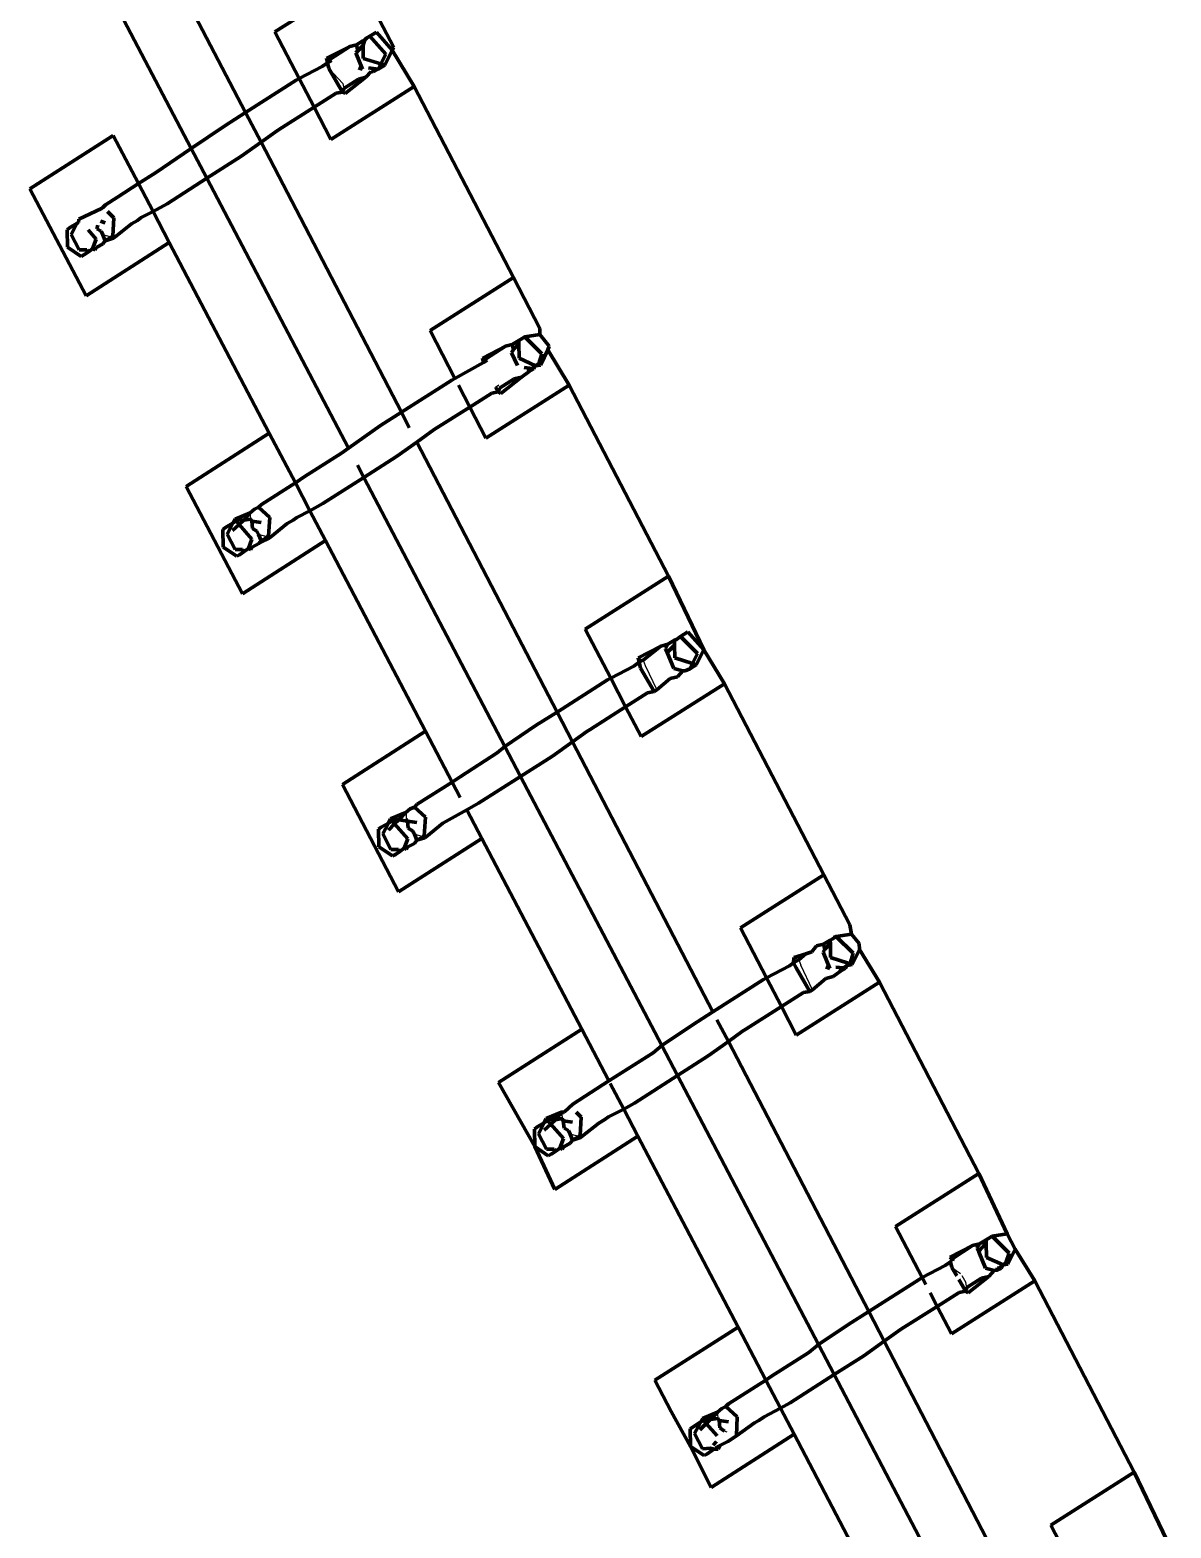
# Model space of a CAD drawing. Header units: millimetres. Extents: x 4307 to 31003, y 2809 to 20009.
# Drawn here: x 17784.49 to 17801.96, y 8599.74 to 8622.67 of the extents above; entities that cross this region are included whole.
import ezdxf

# ---------------------------------------------------------------- set-up
doc = ezdxf.new("R2010")
doc.units = ezdxf.units.MM
doc.layers.add('ProfileEdges', color=7, linetype='Continuous')

msp = doc.modelspace()

# ---------------------------------------------------------------- linework, layer by layer
for p, q in [((17789.034, 8622.238), (17789.073, 8622.214)), ((17789.069, 8622.082), (17789.28, 8621.854)), ((17789.298, 8621.778), (17789.259, 8621.753)), ((17789.28, 8621.854), (17789.298, 8621.778)), ((17785.512, 8619.654), (17785.516, 8619.628)), ((17785.741, 8619.499), (17785.609, 8619.536)), ((17785.768, 8619.483), (17785.741, 8619.499)), ((17791.458, 8617.625), (17791.418, 8617.649)), ((17791.458, 8617.625), (17791.477, 8617.59)), ((17791.621, 8617.202), (17791.67, 8617.24)), ((17787.862, 8615.28), (17787.866, 8615.255)), ((17787.866, 8615.255), (17787.87, 8615.184)), ((17788.125, 8614.91), (17787.994, 8614.947)), ((17788.152, 8614.894), (17788.125, 8614.91)), ((17793.803, 8613.06), (17793.878, 8613.026)), ((17793.878, 8613.026), (17793.908, 8612.945)), ((17793.908, 8612.945), (17794.086, 8612.568)), ((17790.247, 8610.691), (17790.251, 8610.666)), ((17790.251, 8610.666), (17790.254, 8610.595)), ((17790.509, 8610.321), (17790.378, 8610.358)), ((17790.537, 8610.305), (17790.509, 8610.321)), ((17796.187, 8608.471), (17796.263, 8608.437)), ((17796.263, 8608.437), (17796.292, 8608.356)), ((17796.47, 8607.979), (17796.292, 8608.356)), ((17792.631, 8606.102), (17792.635, 8606.076)), ((17792.635, 8606.076), (17792.639, 8606.006)), ((17792.893, 8605.731), (17792.762, 8605.768)), ((17792.921, 8605.716), (17792.893, 8605.731)), ((17798.606, 8603.725), (17798.739, 8603.634)), ((17798.757, 8603.603), (17798.817, 8603.497)), ((17798.796, 8603.396), (17798.835, 8603.421)), ((17798.835, 8603.421), (17798.817, 8603.497)), ((17795.015, 8601.513), (17795.019, 8601.487)), ((17795.019, 8601.487), (17795.023, 8601.417)), ((17795.167, 8601.205), (17795.124, 8601.223))]:
    msp.add_line(p, q)
at = {"layer": 'ProfileEdges', "lineweight": 211}
for p, q in [((17785.646, 8625.542), (17787.793, 8621.408)), ((17786.963, 8620.858), (17784.802, 8624.98)), ((17788.243, 8622.641), (17789.518, 8623.451)), ((17789.518, 8623.451), (17790.063, 8622.402)), ((17788.614, 8621.928), (17788.243, 8622.641)), ((17789.489, 8622.446), (17789.388, 8622.42)), ((17789.489, 8622.446), (17789.591, 8622.508)), ((17789.489, 8622.446), (17789.513, 8622.352)), ((17789.513, 8622.352), (17789.593, 8622.433)), ((17789.62, 8622.521), (17789.591, 8622.508)), ((17789.591, 8622.508), (17789.593, 8622.433)), ((17789.593, 8622.433), (17789.62, 8622.521)), ((17789.593, 8622.433), (17789.596, 8622.237)), ((17789.646, 8622.545), (17789.62, 8622.521)), ((17789.698, 8622.578), (17789.646, 8622.545)), ((17789.796, 8622.637), (17789.698, 8622.578)), ((17789.698, 8622.578), (17789.942, 8622.304)), ((17790.038, 8622.362), (17789.796, 8622.637)), ((17789.034, 8622.238), (17789.388, 8622.42)), ((17789.049, 8622.17), (17789.034, 8622.238)), ((17789.073, 8622.214), (17789.049, 8622.17)), ((17789.11, 8622.204), (17789.049, 8622.17)), ((17789.073, 8622.214), (17789.388, 8622.42)), ((17789.481, 8622.32), (17789.513, 8622.352)), ((17789.481, 8622.32), (17789.582, 8622.073)), ((17789.864, 8622.151), (17789.596, 8622.237)), ((17789.864, 8622.151), (17789.942, 8622.304)), ((17789.924, 8622.131), (17790.038, 8622.362)), ((17790.063, 8622.402), (17790.038, 8622.362)), ((17790.038, 8622.362), (17790.373, 8621.807)), ((17788.614, 8621.928), (17788.966, 8622.113)), ((17789.049, 8622.17), (17788.966, 8622.113)), ((17789.069, 8622.082), (17789.049, 8622.17)), ((17789.069, 8622.082), (17789.259, 8621.753)), ((17789.52, 8622.094), (17789.582, 8622.073)), ((17789.716, 8622.038), (17789.635, 8621.947)), ((17789.824, 8622.071), (17789.673, 8622.093)), ((17789.716, 8622.038), (17789.749, 8622.031)), ((17789.749, 8622.031), (17789.824, 8622.071)), ((17789.824, 8622.071), (17789.864, 8622.151)), ((17789.824, 8622.071), (17789.924, 8622.131)), ((17789.924, 8622.131), (17789.864, 8622.151)), ((17788.567, 8621.901), (17787.793, 8621.408)), ((17788.567, 8621.901), (17788.614, 8621.928)), ((17788.842, 8621.488), (17788.614, 8621.928)), ((17789.098, 8620.996), (17790.373, 8621.807)), ((17789.259, 8621.753), (17789.278, 8621.72)), ((17789.298, 8621.778), (17789.278, 8621.72)), ((17789.522, 8621.92), (17789.298, 8621.778)), ((17789.635, 8621.947), (17789.317, 8621.697)), ((17789.522, 8621.92), (17789.635, 8621.947)), ((17790.373, 8621.807), (17791.893, 8618.88)), ((17788.842, 8621.488), (17789.18, 8621.703)), ((17789.278, 8621.72), (17789.18, 8621.703)), ((17789.317, 8621.697), (17789.278, 8621.72)), ((17787.793, 8621.408), (17787.475, 8621.206)), ((17787.793, 8621.408), (17788.03, 8620.952)), ((17788.298, 8621.143), (17788.842, 8621.488)), ((17789.098, 8620.996), (17788.842, 8621.488)), ((17785.765, 8621.058), (17784.493, 8620.242)), ((17786.153, 8620.319), (17785.765, 8621.058)), ((17786.963, 8620.858), (17787.475, 8621.206)), ((17788.247, 8621.109), (17788.03, 8620.952)), ((17788.247, 8621.109), (17788.298, 8621.143)), ((17786.416, 8620.487), (17786.963, 8620.858)), ((17787.203, 8620.401), (17786.963, 8620.858)), ((17788.03, 8620.952), (17787.722, 8620.733)), ((17788.03, 8620.952), (17790.178, 8616.819)), ((17787.203, 8620.401), (17787.722, 8620.733)), ((17786.416, 8620.487), (17786.153, 8620.319)), ((17786.592, 8620.012), (17787.203, 8620.401)), ((17789.369, 8616.269), (17787.203, 8620.401)), ((17785.354, 8618.602), (17784.493, 8620.242)), ((17786.153, 8620.319), (17785.833, 8620.114)), ((17786.153, 8620.319), (17786.378, 8619.891)), ((17785.587, 8619.939), (17785.244, 8619.776)), ((17785.61, 8619.954), (17785.587, 8619.939)), ((17785.65, 8619.997), (17785.61, 8619.954)), ((17785.65, 8619.997), (17785.833, 8620.114)), ((17786.592, 8620.012), (17786.378, 8619.891)), ((17785.101, 8619.643), (17785.21, 8619.709)), ((17785.126, 8619.543), (17785.21, 8619.709)), ((17785.21, 8619.709), (17785.234, 8619.725)), ((17785.234, 8619.725), (17785.244, 8619.776)), ((17785.516, 8619.628), (17785.532, 8619.684)), ((17785.647, 8619.719), (17785.574, 8619.744)), ((17785.779, 8619.797), (17785.678, 8619.891)), ((17785.761, 8619.515), (17785.779, 8619.797)), ((17786.047, 8619.705), (17785.791, 8619.498)), ((17786.139, 8619.757), (17786.047, 8619.705)), ((17786.139, 8619.757), (17786.196, 8619.799)), ((17786.378, 8619.891), (17786.196, 8619.799)), ((17786.378, 8619.891), (17786.626, 8619.418)), ((17785.101, 8619.643), (17785.061, 8619.613)), ((17785.061, 8619.613), (17785.067, 8619.345)), ((17785.126, 8619.543), (17785.249, 8619.307)), ((17785.382, 8619.612), (17785.508, 8619.469)), ((17785.508, 8619.469), (17785.452, 8619.323)), ((17785.581, 8619.591), (17785.516, 8619.628)), ((17785.609, 8619.536), (17785.581, 8619.591)), ((17785.609, 8619.536), (17785.647, 8619.445)), ((17785.647, 8619.445), (17785.61, 8619.397)), ((17785.647, 8619.445), (17785.761, 8619.515)), ((17785.647, 8619.445), (17785.768, 8619.483)), ((17785.768, 8619.483), (17785.761, 8619.515)), ((17785.791, 8619.498), (17785.768, 8619.483)), ((17785.067, 8619.345), (17785.275, 8619.205)), ((17785.363, 8619.305), (17785.249, 8619.307)), ((17785.275, 8619.205), (17785.317, 8619.228)), ((17785.389, 8619.276), (17785.317, 8619.228)), ((17785.354, 8618.602), (17786.626, 8619.418)), ((17785.389, 8619.276), (17785.363, 8619.305)), ((17785.389, 8619.276), (17785.452, 8619.323)), ((17785.452, 8619.323), (17785.49, 8619.303)), ((17785.51, 8619.342), (17785.49, 8619.303)), ((17785.51, 8619.342), (17785.61, 8619.397)), ((17788.157, 8616.497), (17786.626, 8619.418)), ((17791.893, 8618.88), (17790.618, 8618.069)), ((17791.893, 8618.88), (17792.298, 8618.101)), ((17790.998, 8617.338), (17790.618, 8618.069)), ((17792.299, 8618.009), (17792.298, 8618.101)), ((17791.874, 8617.856), (17791.772, 8617.831)), ((17791.976, 8617.919), (17791.874, 8617.856)), ((17791.893, 8617.778), (17791.874, 8617.856)), ((17791.977, 8617.865), (17791.893, 8617.778)), ((17792.004, 8617.931), (17791.976, 8617.919)), ((17791.977, 8617.865), (17791.976, 8617.919)), ((17791.98, 8617.648), (17791.977, 8617.865)), ((17792.004, 8617.931), (17792.067, 8617.973)), ((17792.067, 8617.973), (17792.03, 8617.956)), ((17792.299, 8618.009), (17792.067, 8617.973)), ((17792.067, 8617.973), (17792.326, 8617.715)), ((17792.438, 8617.831), (17792.299, 8618.009)), ((17791.772, 8617.831), (17791.418, 8617.649)), ((17791.418, 8617.649), (17791.433, 8617.581)), ((17791.458, 8617.625), (17791.433, 8617.581)), ((17791.433, 8617.581), (17791.494, 8617.615)), ((17791.772, 8617.831), (17791.458, 8617.625)), ((17791.893, 8617.778), (17791.865, 8617.731)), ((17791.954, 8617.533), (17791.865, 8617.731)), ((17791.98, 8617.648), (17792.233, 8617.53)), ((17792.326, 8617.715), (17792.28, 8617.565)), ((17792.422, 8617.773), (17792.308, 8617.542)), ((17792.422, 8617.773), (17792.438, 8617.831)), ((17792.422, 8617.773), (17792.748, 8617.236)), ((17790.998, 8617.338), (17791.433, 8617.581)), ((17792.134, 8617.442), (17792.019, 8617.358)), ((17792.179, 8617.49), (17792.057, 8617.503)), ((17792.134, 8617.442), (17792.101, 8617.449)), ((17792.208, 8617.482), (17792.134, 8617.442)), ((17792.233, 8617.53), (17792.179, 8617.49)), ((17792.208, 8617.482), (17792.179, 8617.49)), ((17792.233, 8617.53), (17792.208, 8617.482)), ((17792.28, 8617.565), (17792.233, 8617.53)), ((17792.233, 8617.53), (17792.308, 8617.542)), ((17790.951, 8617.312), (17790.178, 8616.819)), ((17790.951, 8617.312), (17790.998, 8617.338)), ((17791.053, 8617.233), (17791.226, 8616.899)), ((17792.748, 8617.236), (17791.473, 8616.425)), ((17791.621, 8617.202), (17791.662, 8617.131)), ((17791.682, 8617.188), (17791.662, 8617.131)), ((17791.906, 8617.33), (17791.682, 8617.188)), ((17792.019, 8617.358), (17791.701, 8617.108)), ((17791.906, 8617.33), (17792.019, 8617.358)), ((17792.748, 8617.236), (17794.268, 8614.309)), ((17791.564, 8617.113), (17791.226, 8616.899)), ((17791.662, 8617.131), (17791.564, 8617.113)), ((17791.662, 8617.131), (17791.701, 8617.108)), ((17790.178, 8616.819), (17789.86, 8616.617)), ((17790.178, 8616.819), (17790.3, 8616.583)), ((17791.226, 8616.899), (17790.682, 8616.554)), ((17791.473, 8616.425), (17791.226, 8616.899)), ((17788.157, 8616.497), (17786.885, 8615.681)), ((17788.556, 8615.737), (17788.157, 8616.497)), ((17789.86, 8616.617), (17789.369, 8616.269)), ((17790.415, 8616.363), (17790.682, 8616.554)), ((17789.369, 8616.269), (17789.263, 8616.194)), ((17790.106, 8616.144), (17790.415, 8616.363)), ((17790.415, 8616.363), (17792.562, 8612.23)), ((17789.263, 8616.194), (17788.693, 8615.829)), ((17789.603, 8615.822), (17789.506, 8616.008)), ((17790.106, 8616.144), (17789.603, 8615.822)), ((17788.693, 8615.829), (17788.556, 8615.737)), ((17789.603, 8615.822), (17788.977, 8615.422)), ((17791.764, 8611.702), (17789.603, 8615.822)), ((17787.745, 8614.041), (17786.885, 8615.681)), ((17788.556, 8615.737), (17788.035, 8615.407)), ((17788.779, 8615.311), (17788.556, 8615.737)), ((17787.862, 8615.28), (17787.931, 8615.336)), ((17787.931, 8615.336), (17787.994, 8615.365)), ((17787.994, 8615.365), (17788.035, 8615.407)), ((17788.163, 8615.208), (17787.994, 8615.365)), ((17788.779, 8615.311), (17788.977, 8615.422)), ((17787.485, 8615.054), (17787.601, 8615.124)), ((17787.51, 8614.953), (17787.601, 8615.124)), ((17787.696, 8615.101), (17787.595, 8615.01)), ((17787.601, 8615.124), (17787.633, 8615.184)), ((17787.649, 8615.155), (17787.601, 8615.124)), ((17787.862, 8615.28), (17787.633, 8615.184)), ((17787.633, 8615.184), (17787.768, 8615.166)), ((17787.649, 8615.155), (17787.696, 8615.101)), ((17787.768, 8615.166), (17787.696, 8615.101)), ((17787.696, 8615.101), (17787.892, 8614.879)), ((17787.768, 8615.166), (17787.862, 8615.28)), ((17787.768, 8615.166), (17787.87, 8615.184)), ((17787.87, 8615.184), (17787.888, 8615.15)), ((17787.888, 8615.15), (17788.031, 8615.13)), ((17787.9, 8615.039), (17787.888, 8615.15)), ((17788.145, 8614.926), (17788.163, 8615.208)), ((17788.431, 8615.116), (17788.175, 8614.908)), ((17788.524, 8615.168), (17788.431, 8615.116)), ((17788.58, 8615.21), (17788.524, 8615.168)), ((17788.58, 8615.21), (17788.779, 8615.311)), ((17788.779, 8615.311), (17789.017, 8614.857)), ((17787.485, 8615.054), (17787.445, 8615.024)), ((17787.445, 8615.024), (17787.451, 8614.755)), ((17787.51, 8614.953), (17787.633, 8614.717)), ((17789.017, 8614.857), (17787.745, 8614.041)), ((17787.836, 8614.734), (17787.892, 8614.879)), ((17787.965, 8615.001), (17787.9, 8615.039)), ((17787.994, 8614.947), (17787.965, 8615.001)), ((17787.994, 8614.947), (17788.031, 8614.856)), ((17788.031, 8614.856), (17787.995, 8614.808)), ((17788.023, 8614.83), (17788.125, 8614.91)), ((17788.023, 8614.83), (17788.152, 8614.894)), ((17788.125, 8614.91), (17788.145, 8614.926)), ((17788.152, 8614.894), (17788.145, 8614.926)), ((17788.175, 8614.908), (17788.152, 8614.894)), ((17790.548, 8611.936), (17789.017, 8614.857)), ((17787.451, 8614.755), (17787.659, 8614.616)), ((17787.747, 8614.716), (17787.633, 8614.717)), ((17787.702, 8614.639), (17787.659, 8614.616)), ((17787.773, 8614.686), (17787.702, 8614.639)), ((17787.773, 8614.686), (17787.747, 8614.716)), ((17787.773, 8614.686), (17787.836, 8614.734)), ((17787.895, 8614.753), (17787.836, 8614.734)), ((17787.874, 8614.714), (17787.836, 8614.734)), ((17787.895, 8614.753), (17787.874, 8614.714)), ((17787.895, 8614.753), (17787.995, 8614.808)), ((17787.995, 8614.808), (17788.023, 8614.83)), ((17792.993, 8613.498), (17794.268, 8614.309)), ((17794.268, 8614.309), (17794.806, 8613.184)), ((17793.383, 8612.749), (17792.993, 8613.498)), ((17794.258, 8613.267), (17794.15, 8613.24)), ((17794.258, 8613.267), (17794.219, 8613.2)), ((17794.249, 8613.142), (17794.361, 8613.254)), ((17794.36, 8613.33), (17794.258, 8613.267)), ((17794.388, 8613.342), (17794.36, 8613.33)), ((17794.36, 8613.33), (17794.361, 8613.254)), ((17794.361, 8613.254), (17794.365, 8613.059)), ((17794.452, 8613.384), (17794.388, 8613.342)), ((17794.564, 8613.459), (17794.452, 8613.384)), ((17794.452, 8613.384), (17794.711, 8613.126)), ((17794.806, 8613.184), (17794.564, 8613.459)), ((17794.15, 8613.24), (17793.803, 8613.06)), ((17793.803, 8613.06), (17793.818, 8612.992)), ((17793.878, 8613.026), (17793.818, 8612.992)), ((17793.878, 8613.026), (17794.15, 8613.24)), ((17794.219, 8613.2), (17794.249, 8613.142)), ((17794.249, 8613.142), (17794.351, 8612.895)), ((17794.365, 8613.059), (17794.633, 8612.972)), ((17794.633, 8612.972), (17794.711, 8613.126)), ((17794.692, 8612.953), (17794.806, 8613.184)), ((17794.806, 8613.184), (17795.123, 8612.664)), ((17793.735, 8612.934), (17793.383, 8612.749)), ((17793.818, 8612.992), (17793.735, 8612.934)), ((17793.818, 8612.992), (17793.838, 8612.903)), ((17793.838, 8612.903), (17794.047, 8612.542)), ((17794.351, 8612.895), (17794.485, 8612.86)), ((17794.485, 8612.86), (17794.403, 8612.769)), ((17794.524, 8612.863), (17794.485, 8612.86)), ((17794.593, 8612.892), (17794.524, 8612.863)), ((17794.593, 8612.892), (17794.633, 8612.972)), ((17794.593, 8612.892), (17794.692, 8612.953)), ((17794.633, 8612.972), (17794.692, 8612.953)), ((17793.335, 8612.723), (17792.562, 8612.23)), ((17793.383, 8612.749), (17793.335, 8612.723)), ((17793.383, 8612.749), (17793.611, 8612.31)), ((17793.848, 8611.854), (17795.123, 8612.664)), ((17794.086, 8612.568), (17794.047, 8612.542)), ((17794.086, 8612.568), (17794.291, 8612.741)), ((17794.291, 8612.741), (17794.403, 8612.769)), ((17796.643, 8609.737), (17795.123, 8612.664)), ((17793.611, 8612.31), (17793.948, 8612.524)), ((17793.948, 8612.524), (17794.047, 8612.542)), ((17792.562, 8612.23), (17792.244, 8612.027)), ((17792.562, 8612.23), (17792.799, 8611.774)), ((17793.066, 8611.964), (17793.611, 8612.31)), ((17793.848, 8611.854), (17793.611, 8612.31)), ((17789.276, 8611.12), (17790.548, 8611.936)), ((17790.956, 8611.158), (17790.548, 8611.936)), ((17792.244, 8612.027), (17791.764, 8611.702)), ((17792.799, 8611.774), (17793.016, 8611.931)), ((17793.016, 8611.931), (17793.066, 8611.964)), ((17791.764, 8611.702), (17791.647, 8611.604)), ((17792.004, 8611.244), (17791.764, 8611.702)), ((17792.49, 8611.554), (17792.799, 8611.774)), ((17792.799, 8611.774), (17794.946, 8607.641)), ((17791.647, 8611.604), (17791.078, 8611.24)), ((17792.004, 8611.244), (17792.49, 8611.554)), ((17791.078, 8611.24), (17790.956, 8611.158)), ((17791.361, 8610.833), (17792.004, 8611.244)), ((17794.164, 8607.123), (17792.004, 8611.244)), ((17790.136, 8609.48), (17789.276, 8611.12)), ((17790.956, 8611.158), (17790.419, 8610.818)), ((17791.079, 8610.924), (17790.956, 8611.158)), ((17790.247, 8610.691), (17790.315, 8610.747)), ((17790.379, 8610.775), (17790.315, 8610.747)), ((17790.379, 8610.775), (17790.419, 8610.818)), ((17790.548, 8610.619), (17790.379, 8610.775)), ((17790.815, 8610.527), (17791.18, 8610.731)), ((17791.18, 8610.731), (17791.361, 8610.833)), ((17791.18, 8610.731), (17791.408, 8610.296)), ((17789.869, 8610.465), (17789.979, 8610.531)), ((17789.894, 8610.364), (17789.979, 8610.531)), ((17789.979, 8610.531), (17790.012, 8610.597)), ((17789.979, 8610.531), (17790.033, 8610.566)), ((17790.075, 8610.518), (17789.979, 8610.42)), ((17790.012, 8610.597), (17790.247, 8610.691)), ((17790.012, 8610.597), (17790.137, 8610.58)), ((17790.033, 8610.566), (17790.075, 8610.518)), ((17790.075, 8610.518), (17790.137, 8610.58)), ((17790.075, 8610.518), (17790.277, 8610.29)), ((17790.137, 8610.58), (17790.247, 8610.691)), ((17790.137, 8610.58), (17790.272, 8610.561)), ((17790.272, 8610.561), (17790.254, 8610.595)), ((17790.415, 8610.541), (17790.272, 8610.561)), ((17790.272, 8610.561), (17790.284, 8610.45)), ((17790.529, 8610.336), (17790.548, 8610.619)), ((17790.815, 8610.527), (17790.559, 8610.319)), ((17789.869, 8610.465), (17789.83, 8610.435)), ((17789.83, 8610.435), (17789.835, 8610.166)), ((17789.894, 8610.364), (17790.017, 8610.128)), ((17791.408, 8610.296), (17790.136, 8609.48)), ((17790.221, 8610.144), (17790.277, 8610.29)), ((17790.35, 8610.412), (17790.284, 8610.45)), ((17790.378, 8610.358), (17790.35, 8610.412)), ((17790.378, 8610.358), (17790.416, 8610.266)), ((17790.416, 8610.266), (17790.509, 8610.321)), ((17790.416, 8610.266), (17790.537, 8610.305)), ((17790.509, 8610.321), (17790.529, 8610.336)), ((17790.537, 8610.305), (17790.529, 8610.336)), ((17790.559, 8610.319), (17790.537, 8610.305)), ((17792.939, 8607.376), (17791.408, 8610.296)), ((17789.835, 8610.166), (17790.043, 8610.027)), ((17790.132, 8610.126), (17790.017, 8610.128)), ((17790.086, 8610.05), (17790.043, 8610.027)), ((17790.157, 8610.097), (17790.086, 8610.05)), ((17790.157, 8610.097), (17790.132, 8610.126)), ((17790.157, 8610.097), (17790.221, 8610.144)), ((17790.279, 8610.164), (17790.221, 8610.144)), ((17790.221, 8610.144), (17790.259, 8610.124)), ((17790.279, 8610.164), (17790.259, 8610.124)), ((17790.279, 8610.164), (17790.379, 8610.219)), ((17790.416, 8610.266), (17790.379, 8610.219)), ((17796.643, 8609.737), (17795.368, 8608.927)), ((17796.643, 8609.737), (17797.041, 8608.972)), ((17795.767, 8608.16), (17795.368, 8608.927)), ((17797.041, 8608.972), (17797.068, 8608.83)), ((17796.642, 8608.678), (17796.534, 8608.651)), ((17796.744, 8608.74), (17796.642, 8608.678)), ((17796.662, 8608.6), (17796.642, 8608.678)), ((17796.745, 8608.686), (17796.662, 8608.6)), ((17796.773, 8608.753), (17796.744, 8608.74)), ((17796.745, 8608.686), (17796.744, 8608.74)), ((17796.749, 8608.47), (17796.745, 8608.686)), ((17796.773, 8608.753), (17796.836, 8608.795)), ((17796.799, 8608.778), (17796.836, 8608.795)), ((17797.068, 8608.83), (17796.836, 8608.795)), ((17796.836, 8608.795), (17797.095, 8608.537)), ((17797.188, 8608.688), (17797.068, 8608.83)), ((17797.19, 8608.595), (17797.188, 8608.688)), ((17796.187, 8608.471), (17796.182, 8608.392)), ((17796.263, 8608.437), (17796.182, 8608.392)), ((17796.371, 8608.53), (17796.187, 8608.471)), ((17796.371, 8608.53), (17796.263, 8608.437)), ((17796.462, 8608.56), (17796.371, 8608.53)), ((17796.462, 8608.56), (17796.534, 8608.651)), ((17796.662, 8608.6), (17796.634, 8608.553)), ((17796.735, 8608.305), (17796.634, 8608.553)), ((17796.749, 8608.47), (17797.017, 8608.383)), ((17797.049, 8608.387), (17797.095, 8608.537)), ((17797.19, 8608.595), (17797.077, 8608.364)), ((17797.19, 8608.595), (17797.498, 8608.093)), ((17795.767, 8608.16), (17796.119, 8608.345)), ((17796.182, 8608.392), (17796.119, 8608.345)), ((17796.182, 8608.392), (17796.222, 8608.314)), ((17796.222, 8608.314), (17796.431, 8607.952)), ((17796.735, 8608.305), (17796.673, 8608.327)), ((17796.902, 8608.264), (17796.788, 8608.18)), ((17796.948, 8608.312), (17796.826, 8608.325)), ((17796.902, 8608.264), (17796.869, 8608.271)), ((17796.902, 8608.264), (17796.977, 8608.303)), ((17797.001, 8608.352), (17796.948, 8608.312)), ((17796.977, 8608.303), (17796.948, 8608.312)), ((17796.977, 8608.303), (17797.001, 8608.352)), ((17797.049, 8608.387), (17797.001, 8608.352)), ((17797.001, 8608.352), (17797.077, 8608.364)), ((17797.017, 8608.383), (17797.049, 8608.387)), ((17797.049, 8608.387), (17797.077, 8608.364)), ((17795.72, 8608.133), (17794.946, 8607.641)), ((17795.72, 8608.133), (17795.767, 8608.16)), ((17795.767, 8608.16), (17795.995, 8607.72)), ((17797.498, 8608.093), (17796.223, 8607.283)), ((17796.431, 8607.952), (17796.47, 8607.979)), ((17796.675, 8608.152), (17796.47, 8607.979)), ((17796.675, 8608.152), (17796.788, 8608.18)), ((17799.018, 8605.166), (17797.498, 8608.093)), ((17796.333, 8607.935), (17795.995, 8607.72)), ((17796.431, 8607.952), (17796.333, 8607.935)), ((17794.946, 8607.641), (17794.628, 8607.438)), ((17795.009, 8607.519), (17795.183, 8607.185)), ((17795.995, 8607.72), (17795.451, 8607.375)), ((17796.223, 8607.283), (17795.995, 8607.72)), ((17791.667, 8606.559), (17792.939, 8607.376)), ((17793.355, 8606.583), (17792.939, 8607.376)), ((17794.164, 8607.123), (17794.628, 8607.438)), ((17795.183, 8607.185), (17795.4, 8607.342)), ((17795.451, 8607.375), (17795.4, 8607.342)), ((17794.032, 8607.015), (17794.164, 8607.123)), ((17794.405, 8606.665), (17794.164, 8607.123)), ((17794.875, 8606.965), (17795.183, 8607.185)), ((17795.183, 8607.185), (17797.331, 8603.052)), ((17793.355, 8606.583), (17794.032, 8607.015)), ((17794.875, 8606.965), (17794.405, 8606.665)), ((17794.405, 8606.665), (17793.745, 8606.244)), ((17796.565, 8602.545), (17794.405, 8606.665)), ((17792.22, 8605.577), (17791.667, 8606.559)), ((17793.355, 8606.583), (17792.801, 8606.228)), ((17793.376, 8606.543), (17793.581, 8606.152)), ((17792.801, 8606.228), (17792.674, 8606.112)), ((17793.349, 8606.031), (17793.581, 8606.152)), ((17793.581, 8606.152), (17793.745, 8606.244)), ((17793.581, 8606.152), (17793.8, 8605.735)), ((17792.253, 8605.876), (17792.363, 8605.942)), ((17792.363, 8605.942), (17792.278, 8605.775)), ((17792.396, 8606.008), (17792.363, 8605.942)), ((17792.363, 8605.942), (17792.417, 8605.977)), ((17792.364, 8605.831), (17792.465, 8605.923)), ((17792.631, 8606.102), (17792.396, 8606.008)), ((17792.396, 8606.008), (17792.635, 8606.076)), ((17792.537, 8605.988), (17792.396, 8606.008)), ((17792.417, 8605.977), (17792.465, 8605.923)), ((17792.465, 8605.923), (17792.537, 8605.988)), ((17792.465, 8605.923), (17792.661, 8605.701)), ((17792.537, 8605.988), (17792.631, 8606.102)), ((17792.639, 8606.006), (17792.537, 8605.988)), ((17792.674, 8606.112), (17792.631, 8606.102)), ((17792.635, 8606.076), (17792.644, 8606.127)), ((17792.639, 8606.006), (17792.656, 8605.972)), ((17792.656, 8605.972), (17792.8, 8605.952)), ((17792.656, 8605.972), (17792.669, 8605.86)), ((17792.932, 8606.03), (17792.853, 8606.103)), ((17792.913, 8605.747), (17792.932, 8606.03)), ((17793.2, 8605.937), (17792.943, 8605.73)), ((17793.292, 8605.99), (17793.2, 8605.937)), ((17793.349, 8606.031), (17793.292, 8605.99)), ((17792.253, 8605.876), (17792.214, 8605.846)), ((17792.214, 8605.846), (17792.22, 8605.577)), ((17792.401, 8605.539), (17792.278, 8605.775)), ((17793.8, 8605.735), (17792.528, 8604.919)), ((17792.605, 8605.555), (17792.661, 8605.701)), ((17792.734, 8605.823), (17792.669, 8605.86)), ((17792.762, 8605.768), (17792.734, 8605.823)), ((17792.762, 8605.768), (17792.8, 8605.677)), ((17792.893, 8605.731), (17792.8, 8605.677)), ((17792.8, 8605.677), (17792.921, 8605.716)), ((17792.913, 8605.747), (17792.893, 8605.731)), ((17792.921, 8605.716), (17792.913, 8605.747)), ((17792.943, 8605.73), (17792.921, 8605.716)), ((17795.331, 8602.815), (17793.8, 8605.735)), ((17792.22, 8605.577), (17792.427, 8605.437)), ((17792.528, 8604.919), (17792.22, 8605.577)), ((17792.516, 8605.537), (17792.401, 8605.539)), ((17792.47, 8605.461), (17792.427, 8605.437)), ((17792.542, 8605.508), (17792.47, 8605.461)), ((17792.542, 8605.508), (17792.516, 8605.537)), ((17792.605, 8605.555), (17792.542, 8605.508)), ((17792.663, 8605.575), (17792.605, 8605.555)), ((17792.643, 8605.535), (17792.605, 8605.555)), ((17792.663, 8605.575), (17792.643, 8605.535)), ((17792.663, 8605.575), (17792.763, 8605.629)), ((17792.8, 8605.677), (17792.763, 8605.629)), ((17797.743, 8604.356), (17799.018, 8605.166)), ((17799.018, 8605.166), (17799.452, 8604.241)), ((17798.151, 8603.571), (17797.743, 8604.356)), ((17799.027, 8604.089), (17798.918, 8604.062)), ((17798.988, 8604.021), (17799.027, 8604.089)), ((17799.129, 8604.151), (17799.027, 8604.089)), ((17799.13, 8604.097), (17799.046, 8604.011)), ((17799.157, 8604.164), (17799.129, 8604.151)), ((17799.13, 8604.097), (17799.129, 8604.151)), ((17799.133, 8603.881), (17799.13, 8604.097)), ((17799.157, 8604.164), (17799.22, 8604.206)), ((17799.452, 8604.241), (17799.22, 8604.206)), ((17799.479, 8603.947), (17799.22, 8604.206)), ((17799.575, 8604.006), (17799.452, 8604.241)), ((17798.918, 8604.062), (17798.571, 8603.882)), ((17798.571, 8603.882), (17798.611, 8603.857)), ((17798.611, 8603.857), (17798.586, 8603.814)), ((17798.918, 8604.062), (17798.611, 8603.857)), ((17798.647, 8603.847), (17798.611, 8603.857)), ((17798.988, 8604.021), (17799.018, 8603.964)), ((17799.046, 8604.011), (17799.018, 8603.964)), ((17799.018, 8603.964), (17799.119, 8603.716)), ((17799.133, 8603.881), (17799.389, 8603.769)), ((17799.433, 8603.798), (17799.479, 8603.947)), ((17799.575, 8604.006), (17799.461, 8603.775)), ((17799.575, 8604.006), (17799.873, 8603.522)), ((17798.151, 8603.571), (17798.503, 8603.756)), ((17798.586, 8603.814), (17798.503, 8603.756)), ((17798.606, 8603.725), (17798.586, 8603.814)), ((17798.68, 8603.597), (17798.606, 8603.725)), ((17799.254, 8603.682), (17799.119, 8603.716)), ((17799.172, 8603.59), (17799.254, 8603.682)), ((17799.292, 8603.685), (17799.254, 8603.682)), ((17799.332, 8603.723), (17799.292, 8603.685)), ((17799.292, 8603.685), (17799.305, 8603.715)), ((17799.292, 8603.685), (17799.361, 8603.714)), ((17799.305, 8603.715), (17799.332, 8603.723)), ((17799.389, 8603.769), (17799.332, 8603.723)), ((17799.361, 8603.714), (17799.389, 8603.769)), ((17799.433, 8603.798), (17799.389, 8603.769)), ((17799.389, 8603.769), (17799.461, 8603.775)), ((17798.104, 8603.544), (17797.331, 8603.052)), ((17798.104, 8603.544), (17798.151, 8603.571)), ((17798.206, 8603.466), (17798.151, 8603.571)), ((17799.873, 8603.522), (17798.598, 8602.711)), ((17798.796, 8603.396), (17798.71, 8603.545)), ((17798.815, 8603.363), (17798.796, 8603.396)), ((17798.835, 8603.421), (17798.815, 8603.363)), ((17799.059, 8603.563), (17798.835, 8603.421)), ((17799.172, 8603.59), (17798.854, 8603.34)), ((17799.059, 8603.563), (17799.172, 8603.59)), ((17801.393, 8600.595), (17799.873, 8603.522)), ((17798.272, 8603.337), (17798.38, 8603.131)), ((17798.717, 8603.346), (17798.38, 8603.131)), ((17798.815, 8603.363), (17798.717, 8603.346)), ((17798.854, 8603.34), (17798.815, 8603.363)), ((17797.331, 8603.052), (17797.012, 8602.849)), ((17797.331, 8603.052), (17797.568, 8602.596)), ((17798.38, 8603.131), (17797.835, 8602.786)), ((17798.598, 8602.711), (17798.38, 8603.131)), ((17794.059, 8601.999), (17795.331, 8602.815)), ((17795.757, 8602.001), (17795.331, 8602.815)), ((17796.565, 8602.545), (17797.012, 8602.849)), ((17797.568, 8602.596), (17797.784, 8602.752)), ((17797.835, 8602.786), (17797.784, 8602.752)), ((17796.416, 8602.426), (17796.565, 8602.545)), ((17796.805, 8602.086), (17796.565, 8602.545)), ((17797.259, 8602.376), (17797.568, 8602.596)), ((17797.568, 8602.596), (17799.715, 8598.462)), ((17795.846, 8602.062), (17796.416, 8602.426)), ((17797.259, 8602.376), (17796.805, 8602.086)), ((17795.846, 8602.062), (17795.757, 8602.001)), ((17796.805, 8602.086), (17796.13, 8601.655)), ((17798.965, 8597.967), (17796.805, 8602.086)), ((17794.31, 8601.52), (17794.059, 8601.999)), ((17795.757, 8602.001), (17795.188, 8601.64)), ((17795.982, 8601.572), (17795.757, 8602.001)), ((17795.015, 8601.513), (17795.084, 8601.568)), ((17795.084, 8601.568), (17795.147, 8601.597)), ((17795.147, 8601.597), (17795.188, 8601.64)), ((17795.316, 8601.441), (17795.147, 8601.597)), ((17795.733, 8601.442), (17795.982, 8601.572)), ((17795.982, 8601.572), (17796.13, 8601.655)), ((17796.191, 8601.174), (17795.982, 8601.572)), ((17794.31, 8601.52), (17794.604, 8600.988)), ((17794.598, 8601.257), (17794.762, 8601.362)), ((17794.663, 8601.186), (17794.762, 8601.362)), ((17794.844, 8601.34), (17794.748, 8601.242)), ((17794.762, 8601.362), (17794.786, 8601.417)), ((17794.802, 8601.388), (17794.762, 8601.362)), ((17794.786, 8601.417), (17795.015, 8601.513)), ((17794.786, 8601.417), (17794.904, 8601.401)), ((17794.844, 8601.34), (17794.802, 8601.388)), ((17794.904, 8601.401), (17794.844, 8601.34)), ((17795.011, 8601.151), (17794.844, 8601.34)), ((17794.904, 8601.401), (17795.015, 8601.513)), ((17794.904, 8601.401), (17795.023, 8601.417)), ((17795.041, 8601.382), (17795.023, 8601.417)), ((17795.184, 8601.363), (17795.041, 8601.382)), ((17795.053, 8601.271), (17795.041, 8601.382)), ((17795.306, 8601.15), (17795.316, 8601.441)), ((17795.584, 8601.348), (17795.306, 8601.15)), ((17795.65, 8601.385), (17795.584, 8601.348)), ((17795.733, 8601.442), (17795.65, 8601.385)), ((17794.598, 8601.257), (17794.604, 8600.988)), ((17794.663, 8601.186), (17794.786, 8600.95)), ((17796.191, 8601.174), (17794.919, 8600.358)), ((17795.124, 8601.223), (17795.053, 8601.271)), ((17795.306, 8601.15), (17795.175, 8601.062)), ((17797.722, 8598.254), (17796.191, 8601.174)), ((17794.604, 8600.988), (17794.812, 8600.848)), ((17794.919, 8600.358), (17794.604, 8600.988)), ((17794.911, 8600.96), (17794.786, 8600.95)), ((17794.855, 8600.871), (17794.812, 8600.848)), ((17794.926, 8600.919), (17794.855, 8600.871)), ((17794.926, 8600.919), (17794.911, 8600.96)), ((17794.972, 8600.947), (17794.911, 8600.96)), ((17794.926, 8600.919), (17794.972, 8600.947)), ((17794.953, 8601.008), (17795.001, 8601.061)), ((17794.972, 8600.947), (17795.027, 8600.946)), ((17795.055, 8601), (17794.989, 8600.966)), ((17795.055, 8601), (17795.027, 8600.946)), ((17795.055, 8601), (17795.175, 8601.062)), ((17800.118, 8599.784), (17801.393, 8600.595)), ((17801.393, 8600.595), (17801.959, 8599.416)), ((17800.535, 8598.981), (17800.118, 8599.784))]:
    msp.add_line(p, q, dxfattribs=at)

doc.saveas('drawing.dxf')
